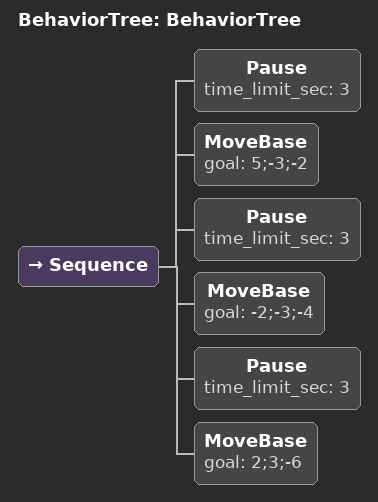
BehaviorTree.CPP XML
<root main_tree_to_execute="BehaviorTree">

    <BehaviorTree ID="BehaviorTree">
        <Sequence>
            <Pause       time_limit_sec="3"/>
            <MoveBase    goal="5;-3;-2"/>
            <Pause       time_limit_sec="3"/>
            <MoveBase    goal="-2;-3;-4"/>
            <Pause       time_limit_sec="3"/>
            <MoveBase    goal="2;3;-6"/>
        </Sequence>
    </BehaviorTree>

</root>
